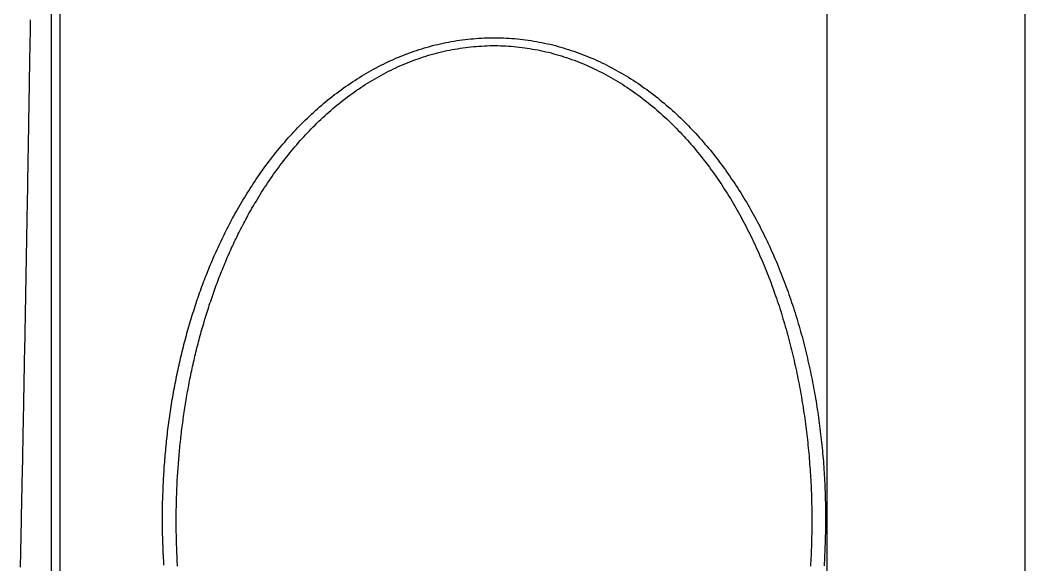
# Model space of a CAD drawing. Header units: millimetres. Extents: x 2213 to 82676, y 1050 to 28650.
# Drawn here: x 20277.84 to 20289.5, y 10382.1 to 10388.42 of the extents above; entities that cross this region are included whole.
import ezdxf

# ---------------------------------------------------------------- set-up
doc = ezdxf.new("R2010")
doc.units = ezdxf.units.MM
doc.header["$LTSCALE"] = 200
doc.linetypes.add('DASHED', pattern=[0.75, 0.5, -0.25])
doc.layers.add('A-FIX', color=5, linetype='Continuous')

# ---------------------------------------------------------------- blocks, each defined once
blk = doc.blocks.new('A$C657279D5')
at = {"linetype": 'Continuous'}
for p, q in [((-88.065662, 824.45048), (-88.065662, 785.54952)), ((-79.170543, 786.428899), (-79.170543, 823.571101)), ((-79.070842, 786.655766), (-79.070842, 823.344234)), ((-90.362878, 808.305213), (-90.362878, 772.663717))]:
    blk.add_line(p, q, dxfattribs=at)
at = {"linetype": 'DASHED'}
for points in [[(-78.823307, 801.056292), (-78.822307, 801.019292), (-78.822307, 800.983292), (-78.821307, 800.946292), (-78.820307, 800.910292), (-78.820307, 800.874292), (-78.819307, 800.837292), (-78.819307, 800.801292), (-78.818307, 800.764292), (-78.817307, 800.728292), (-78.817307, 800.691292), (-78.816307, 800.655292), (-78.815307, 800.618292), (-78.815307, 800.582292), (-78.814307, 800.545292), (-78.814307, 800.509292), (-78.813307, 800.472292), (-78.812307, 800.436292), (-78.812307, 800.399292), (-78.811307, 800.363292), (-78.811307, 800.326292), (-78.810307, 800.290292), (-78.809307, 800.254292), (-78.809307, 800.217292), (-78.808307, 800.181292), (-78.808307, 800.144292), (-78.807307, 800.108292), (-78.806307, 800.071292), (-78.806307, 800.035292), (-78.805307, 799.998292), (-78.804307, 799.962292), (-78.804307, 799.925292), (-78.803307, 799.889292), (-78.803307, 799.852292), (-78.802307, 799.816292), (-78.801307, 799.779292), (-78.801307, 799.743292), (-78.800307, 799.706292), (-78.799307, 799.670292), (-78.799307, 799.634292), (-78.798307, 799.597292), (-78.798307, 799.561292), (-78.797307, 799.524292), (-78.796307, 799.488292), (-78.796307, 799.451292), (-78.795307, 799.415292), (-78.794307, 799.378292), (-78.794307, 799.342292), (-78.793307, 799.305292), (-78.792307, 799.269292), (-78.792307, 799.232292), (-78.791307, 799.196292), (-78.791307, 799.159292), (-78.790307, 799.123292), (-78.789307, 799.086292), (-78.789307, 799.050292), (-78.788307, 799.013292), (-78.787307, 798.977292), (-78.787307, 798.941292), (-78.786307, 798.904292), (-78.786307, 798.868292), (-78.785307, 798.831292), (-78.784307, 798.795292), (-78.784307, 798.758292), (-78.783307, 798.722292), (-78.782307, 798.685292), (-78.782307, 798.649292), (-78.781307, 798.612292), (-78.780307, 798.576292), (-78.780307, 798.539292), (-78.779307, 798.503292), (-78.778307, 798.466292), (-78.778307, 798.430292), (-78.777307, 798.393292), (-78.776307, 798.357292), (-78.776307, 798.321292), (-78.775307, 798.284292), (-78.775307, 798.248292), (-78.774307, 798.211292), (-78.773307, 798.175292), (-78.773307, 798.138292), (-78.772307, 798.102292), (-78.771307, 798.065292), (-78.771307, 798.029292), (-78.770307, 797.992292), (-78.769307, 797.956292), (-78.769307, 797.919292), (-78.768307, 797.883292), (-78.767307, 797.846292), (-78.767307, 797.810292), (-78.766307, 797.773292), (-78.765307, 797.737292), (-78.765307, 797.701292), (-78.764307, 797.664292), (-78.763307, 797.628292), (-78.763307, 797.591292), (-78.762307, 797.555292), (-78.761307, 797.518292), (-78.761307, 797.482292), (-78.760307, 797.445292), (-78.759307, 797.409292), (-78.759307, 797.372292), (-78.758307, 797.336292), (-78.757307, 797.299292), (-78.757307, 797.263292), (-78.756307, 797.226292), (-78.755307, 797.190292), (-78.754307, 797.153292), (-78.754307, 797.117292), (-78.753307, 797.080292), (-78.752307, 797.044292), (-78.752307, 797.008292), (-78.751307, 796.971292), (-78.750307, 796.935292), (-78.750307, 796.898292), (-78.749307, 796.862292), (-78.748307, 796.825292), (-78.748307, 796.789292), (-78.747307, 796.752292), (-78.746307, 796.716292), (-78.745307, 796.679292), (-78.745307, 796.643292), (-78.744307, 796.606292), (-78.743307, 796.570292), (-78.743307, 796.533292), (-78.742307, 796.497292), (-78.741307, 796.460292), (-78.741307, 796.424292), (-78.740307, 796.388292), (-78.739307, 796.351292), (-78.738307, 796.315292), (-78.738307, 796.278292), (-78.737307, 796.242292), (-78.736307, 796.205292), (-78.736307, 796.169292), (-78.735307, 796.132292), (-78.734307, 796.096292), (-78.733307, 796.059292), (-78.733307, 796.023292), (-78.732307, 795.986292), (-78.731307, 795.950292), (-78.731307, 795.913292), (-78.730307, 795.877292), (-78.729307, 795.841292), (-78.728307, 795.804292), (-78.728307, 795.768292), (-78.727307, 795.731292), (-78.726307, 795.695292), (-78.725307, 795.658292), (-78.725307, 795.622292), (-78.724307, 795.585292), (-78.723307, 795.549292), (-78.722307, 795.512292), (-78.722307, 795.476292), (-78.721307, 795.439292), (-78.720307, 795.403292), (-78.719307, 795.366292), (-78.719307, 795.330292), (-78.718307, 795.293292), (-78.717307, 795.257292), (-78.716307, 795.221292), (-78.716307, 795.184292), (-78.715307, 795.148292), (-78.714307, 795.111292), (-78.713307, 795.075292), (-78.712307, 795.038292), (-78.712307, 795.002292), (-78.711307, 794.965292), (-78.710307, 794.929292), (-78.709307, 794.892292), (-78.709307, 794.856292), (-78.708307, 794.819292), (-78.707307, 794.783292), (-78.706307, 794.746292), (-78.705307, 794.710292)], [(-81.210307, 798.829292), (-81.226307, 798.856292), (-81.242307, 798.884292), (-81.258307, 798.912292), (-81.274307, 798.939292), (-81.290307, 798.966292), (-81.307307, 798.994292), (-81.324307, 799.021292), (-81.340307, 799.048292), (-81.357307, 799.075292), (-81.375307, 799.102292), (-81.392307, 799.129292), (-81.409307, 799.155292), (-81.427307, 799.182292), (-81.445307, 799.208292), (-81.463307, 799.235292), (-81.481307, 799.261292), (-81.499307, 799.287292), (-81.518307, 799.313292), (-81.537307, 799.339292), (-81.556307, 799.365292), (-81.575307, 799.390292), (-81.594307, 799.416292), (-81.613307, 799.441292), (-81.633307, 799.466292), (-81.653307, 799.491292), (-81.672307, 799.516292), (-81.693307, 799.541292), (-81.713307, 799.566292), (-81.733307, 799.590292), (-81.754307, 799.615292), (-81.775307, 799.639292), (-81.796307, 799.663292), (-81.817307, 799.687292), (-81.838307, 799.710292), (-81.860307, 799.734292), (-81.881307, 799.758292), (-81.903307, 799.781292), (-81.925307, 799.804292), (-81.948307, 799.827292), (-81.970307, 799.850292), (-81.993307, 799.872292), (-82.015307, 799.895292), (-82.038307, 799.917292), (-82.061307, 799.939292), (-82.085307, 799.961292), (-82.108307, 799.982292), (-82.132307, 800.004292), (-82.156307, 800.025292), (-82.180307, 800.046292), (-82.204307, 800.067292), (-82.228307, 800.088292), (-82.253307, 800.108292), (-82.277307, 800.128292), (-82.302307, 800.148292), (-82.327307, 800.168292), (-82.353307, 800.188292), (-82.378307, 800.207292), (-82.404307, 800.226292), (-82.429307, 800.245292), (-82.455307, 800.264292), (-82.481307, 800.282292), (-82.508307, 800.300292), (-82.534307, 800.318292), (-82.561307, 800.336292), (-82.587307, 800.354292), (-82.614307, 800.371292), (-82.641307, 800.388292), (-82.669307, 800.405292), (-82.696307, 800.421292), (-82.724307, 800.437292), (-82.751307, 800.453292), (-82.779307, 800.469292), (-82.807307, 800.484292), (-82.836307, 800.499292), (-82.864307, 800.514292), (-82.892307, 800.529292), (-82.921307, 800.543292), (-82.950307, 800.557292), (-82.979307, 800.571292), (-83.008307, 800.584292), (-83.037307, 800.597292), (-83.066307, 800.610292), (-83.096307, 800.622292), (-83.125307, 800.635292), (-83.155307, 800.647292), (-83.185307, 800.658292), (-83.215307, 800.669292), (-83.245307, 800.680292), (-83.275307, 800.691292), (-83.305307, 800.701292), (-83.336307, 800.711292), (-83.366307, 800.721292), (-83.397307, 800.730292), (-83.428307, 800.739292), (-83.458307, 800.747292), (-83.489307, 800.756292), (-83.520307, 800.764292), (-83.552307, 800.771292), (-83.583307, 800.778292), (-83.614307, 800.785292), (-83.645307, 800.792292), (-83.677307, 800.798292), (-83.708307, 800.804292), (-83.740307, 800.809292), (-83.772307, 800.814292), (-83.803307, 800.819292), (-83.835307, 800.823292), (-83.867307, 800.827292), (-83.899307, 800.831292), (-83.931307, 800.834292), (-83.962307, 800.837292), (-83.994307, 800.840292), (-84.026307, 800.842292), (-84.058307, 800.844292), (-84.090307, 800.846292), (-84.122307, 800.847292), (-84.154307, 800.847292), (-84.186307, 800.848292), (-84.218307, 800.848292), (-84.250307, 800.848292), (-84.282307, 800.847292), (-84.314307, 800.846292), (-84.346307, 800.844292), (-84.378307, 800.843292), (-84.410307, 800.840292), (-84.442307, 800.838292), (-84.474307, 800.835292), (-84.506307, 800.832292), (-84.538307, 800.828292), (-84.570307, 800.824292), (-84.601307, 800.820292), (-84.633307, 800.815292), (-84.664307, 800.810292), (-84.696307, 800.804292), (-84.727307, 800.798292), (-84.759307, 800.792292), (-84.790307, 800.786292), (-84.822307, 800.779292), (-84.853307, 800.772292), (-84.884307, 800.764292), (-84.915307, 800.756292), (-84.946307, 800.748292), (-84.977307, 800.739292), (-85.007307, 800.730292), (-85.038307, 800.721292), (-85.069307, 800.711292), (-85.099307, 800.701292), (-85.129307, 800.691292), (-85.160307, 800.681292), (-85.190307, 800.670292), (-85.220307, 800.659292), (-85.250307, 800.647292), (-85.279307, 800.635292), (-85.309307, 800.623292), (-85.339307, 800.611292), (-85.368307, 800.598292), (-85.397307, 800.585292), (-85.426307, 800.572292), (-85.455307, 800.558292), (-85.484307, 800.544292), (-85.513307, 800.530292), (-85.541307, 800.515292), (-85.569307, 800.500292), (-85.598307, 800.485292), (-85.626307, 800.470292), (-85.653307, 800.454292), (-85.681307, 800.438292), (-85.709307, 800.422292), (-85.736307, 800.406292), (-85.763307, 800.389292), (-85.790307, 800.372292), (-85.817307, 800.355292), (-85.844307, 800.337292), (-85.871307, 800.320292), (-85.897307, 800.302292), (-85.923307, 800.283292), (-85.950307, 800.265292), (-85.976307, 800.246292), (-86.001307, 800.227292), (-86.027307, 800.208292), (-86.052307, 800.189292), (-86.078307, 800.169292), (-86.103307, 800.150292), (-86.128307, 800.129292), (-86.152307, 800.109292), (-86.177307, 800.089292), (-86.201307, 800.068292), (-86.225307, 800.047292), (-86.249307, 800.026292), (-86.273307, 800.005292), (-86.297307, 799.984292), (-86.320307, 799.962292), (-86.344307, 799.940292), (-86.367307, 799.918292), (-86.390307, 799.896292), (-86.413307, 799.874292), (-86.435307, 799.851292), (-86.458307, 799.828292), (-86.480307, 799.805292), (-86.502307, 799.782292), (-86.524307, 799.759292), (-86.545307, 799.736292), (-86.567307, 799.712292), (-86.588307, 799.688292), (-86.609307, 799.664292), (-86.630307, 799.640292), (-86.651307, 799.616292), (-86.672307, 799.592292), (-86.692307, 799.567292), (-86.713307, 799.543292), (-86.733307, 799.518292), (-86.753307, 799.493292), (-86.772307, 799.468292), (-86.792307, 799.443292), (-86.811307, 799.417292), (-86.831307, 799.392292), (-86.850307, 799.366292), (-86.869307, 799.341292), (-86.887307, 799.315292), (-86.906307, 799.289292), (-86.924307, 799.263292), (-86.942307, 799.237292), (-86.960307, 799.210292), (-86.978307, 799.184292), (-86.996307, 799.157292), (-87.013307, 799.131292), (-87.031307, 799.104292), (-87.048307, 799.077292), (-87.065307, 799.050292), (-87.082307, 799.023292), (-87.098307, 798.996292), (-87.115307, 798.968292), (-87.131307, 798.941292), (-87.148307, 798.914292), (-87.164307, 798.886292), (-87.179307, 798.858292), (-87.195307, 798.831292), (-87.211307, 798.803292), (-87.226307, 798.775292), (-87.241307, 798.747292), (-87.256307, 798.719292), (-87.271307, 798.690292), (-87.286307, 798.662292), (-87.300307, 798.634292), (-87.315307, 798.605292), (-87.329307, 798.577292), (-87.343307, 798.548292), (-87.357307, 798.519292), (-87.371307, 798.491292), (-87.384307, 798.462292), (-87.398307, 798.433292), (-87.411307, 798.404292), (-87.424307, 798.375292), (-87.437307, 798.346292), (-87.450307, 798.317292), (-87.463307, 798.287292), (-87.476307, 798.258292), (-87.488307, 798.229292), (-87.500307, 798.199292), (-87.512307, 798.170292), (-87.524307, 798.140292), (-87.536307, 798.110292), (-87.548307, 798.081292), (-87.559307, 798.051292), (-87.571307, 798.021292), (-87.582307, 797.991292), (-87.593307, 797.961292), (-87.604307, 797.931292), (-87.615307, 797.901292), (-87.625307, 797.871292), (-87.636307, 797.841292), (-87.646307, 797.811292), (-87.656307, 797.780292), (-87.667307, 797.750292), (-87.676307, 797.720292), (-87.686307, 797.689292), (-87.696307, 797.659292), (-87.705307, 797.628292), (-87.715307, 797.598292), (-87.724307, 797.567292), (-87.733307, 797.537292), (-87.742307, 797.506292), (-87.751307, 797.475292), (-87.760307, 797.444292), (-87.768307, 797.414292), (-87.777307, 797.383292), (-87.785307, 797.352292), (-87.793307, 797.321292), (-87.801307, 797.290292), (-87.809307, 797.259292), (-87.817307, 797.228292), (-87.824307, 797.197292), (-87.832307, 797.166292), (-87.839307, 797.135292), (-87.846307, 797.104292), (-87.853307, 797.072292), (-87.860307, 797.041292), (-87.867307, 797.010292), (-87.874307, 796.979292), (-87.880307, 796.947292), (-87.887307, 796.916292), (-87.893307, 796.885292), (-87.899307, 796.853292), (-87.905307, 796.822292), (-87.911307, 796.791292), (-87.917307, 796.759292), (-87.923307, 796.728292), (-87.928307, 796.696292), (-87.934307, 796.665292), (-87.939307, 796.633292), (-87.944307, 796.602292), (-87.949307, 796.570292), (-87.954307, 796.539292), (-87.959307, 796.507292), (-87.963307, 796.475292), (-87.968307, 796.444292), (-87.972307, 796.412292), (-87.977307, 796.380292), (-87.981307, 796.349292), (-87.985307, 796.317292), (-87.989307, 796.285292), (-87.992307, 796.254292), (-87.996307, 796.222292), (-88.000307, 796.190292), (-88.003307, 796.159292), (-88.006307, 796.127292), (-88.010307, 796.095292), (-88.013307, 796.063292), (-88.016307, 796.032292), (-88.018307, 796.000292), (-88.021307, 795.968292), (-88.024307, 795.936292), (-88.026307, 795.904292), (-88.028307, 795.873292), (-88.031307, 795.841292), (-88.033307, 795.809292), (-88.035307, 795.777292), (-88.036307, 795.745292), (-88.038307, 795.713292), (-88.040307, 795.681292), (-88.041307, 795.650292), (-88.043307, 795.618292), (-88.044307, 795.586292), (-88.045307, 795.554292), (-88.046307, 795.522292), (-88.047307, 795.490292), (-88.048307, 795.458292), (-88.048307, 795.426292), (-88.049307, 795.394292), (-88.049307, 795.363292), (-88.049307, 795.331292), (-88.049307, 795.299292), (-88.050307, 795.267292), (-88.049307, 795.235292), (-88.049307, 795.203292), (-88.049307, 795.171292), (-88.049307, 795.139292), (-88.048307, 795.107292), (-88.047307, 795.076292), (-88.047307, 795.044292), (-88.046307, 795.012292), (-88.045307, 794.980292), (-88.043307, 794.948292), (-88.042307, 794.916292), (-88.041307, 794.884292), (-88.039307, 794.852292), (-88.038307, 794.821292), (-88.036307, 794.789292), (-88.034307, 794.757292), (-88.032307, 794.725292)], [(-81.334307, 798.762292), (-81.349307, 798.789292), (-81.364307, 798.817292), (-81.380307, 798.844292), (-81.395307, 798.871292), (-81.411307, 798.898292), (-81.426307, 798.924292), (-81.442307, 798.951292), (-81.458307, 798.978292), (-81.475307, 799.004292), (-81.491307, 799.031292), (-81.507307, 799.057292), (-81.524307, 799.084292), (-81.541307, 799.110292), (-81.558307, 799.136292), (-81.575307, 799.162292), (-81.593307, 799.188292), (-81.610307, 799.213292), (-81.628307, 799.239292), (-81.646307, 799.265292), (-81.664307, 799.290292), (-81.682307, 799.315292), (-81.701307, 799.340292), (-81.719307, 799.365292), (-81.738307, 799.390292), (-81.757307, 799.415292), (-81.776307, 799.440292), (-81.795307, 799.464292), (-81.815307, 799.488292), (-81.834307, 799.513292), (-81.854307, 799.537292), (-81.874307, 799.561292), (-81.894307, 799.585292), (-81.914307, 799.608292), (-81.935307, 799.632292), (-81.955307, 799.655292), (-81.976307, 799.678292), (-81.997307, 799.701292), (-82.018307, 799.724292), (-82.040307, 799.747292), (-82.061307, 799.769292), (-82.083307, 799.792292), (-82.105307, 799.814292), (-82.127307, 799.836292), (-82.149307, 799.858292), (-82.172307, 799.880292), (-82.194307, 799.901292), (-82.217307, 799.922292), (-82.240307, 799.943292), (-82.263307, 799.964292), (-82.286307, 799.985292), (-82.310307, 800.006292), (-82.334307, 800.026292), (-82.357307, 800.046292), (-82.381307, 800.066292), (-82.406307, 800.086292), (-82.430307, 800.105292), (-82.454307, 800.124292), (-82.479307, 800.143292), (-82.504307, 800.162292), (-82.529307, 800.181292), (-82.554307, 800.199292), (-82.580307, 800.217292), (-82.605307, 800.235292), (-82.631307, 800.253292), (-82.657307, 800.270292), (-82.683307, 800.287292), (-82.709307, 800.304292), (-82.736307, 800.321292), (-82.762307, 800.337292), (-82.789307, 800.353292), (-82.816307, 800.369292), (-82.843307, 800.385292), (-82.870307, 800.400292), (-82.898307, 800.415292), (-82.925307, 800.430292), (-82.953307, 800.444292), (-82.981307, 800.459292), (-83.009307, 800.473292), (-83.037307, 800.486292), (-83.065307, 800.500292), (-83.093307, 800.513292), (-83.122307, 800.525292), (-83.151307, 800.538292), (-83.179307, 800.550292), (-83.208307, 800.562292), (-83.237307, 800.573292), (-83.267307, 800.584292), (-83.296307, 800.595292), (-83.325307, 800.605292), (-83.355307, 800.616292), (-83.385307, 800.625292), (-83.414307, 800.635292), (-83.444307, 800.644292), (-83.474307, 800.653292), (-83.504307, 800.661292), (-83.535307, 800.669292), (-83.565307, 800.677292), (-83.595307, 800.684292), (-83.626307, 800.691292), (-83.656307, 800.698292), (-83.687307, 800.704292), (-83.718307, 800.710292), (-83.749307, 800.716292), (-83.779307, 800.721292), (-83.810307, 800.726292), (-83.841307, 800.731292), (-83.872307, 800.735292), (-83.903307, 800.739292), (-83.935307, 800.742292), (-83.966307, 800.745292), (-83.997307, 800.748292), (-84.028307, 800.750292), (-84.059307, 800.752292), (-84.091307, 800.754292), (-84.122307, 800.755292), (-84.153307, 800.756292), (-84.184307, 800.756292), (-84.216307, 800.756292), (-84.247307, 800.756292), (-84.278307, 800.755292), (-84.310307, 800.754292), (-84.341307, 800.753292), (-84.372307, 800.751292), (-84.403307, 800.749292), (-84.434307, 800.746292), (-84.465307, 800.743292), (-84.497307, 800.740292), (-84.528307, 800.736292), (-84.559307, 800.732292), (-84.589307, 800.728292), (-84.620307, 800.723292), (-84.651307, 800.717292), (-84.682307, 800.712292), (-84.713307, 800.706292), (-84.743307, 800.700292), (-84.774307, 800.693292), (-84.804307, 800.686292), (-84.835307, 800.679292), (-84.865307, 800.671292), (-84.895307, 800.663292), (-84.925307, 800.654292), (-84.955307, 800.646292), (-84.985307, 800.637292), (-85.015307, 800.627292), (-85.045307, 800.617292), (-85.074307, 800.607292), (-85.104307, 800.597292), (-85.133307, 800.586292), (-85.163307, 800.575292), (-85.192307, 800.564292), (-85.221307, 800.552292), (-85.250307, 800.540292), (-85.278307, 800.528292), (-85.307307, 800.515292), (-85.335307, 800.502292), (-85.364307, 800.489292), (-85.392307, 800.475292), (-85.420307, 800.462292), (-85.448307, 800.448292), (-85.476307, 800.433292), (-85.503307, 800.418292), (-85.531307, 800.403292), (-85.558307, 800.388292), (-85.585307, 800.373292), (-85.612307, 800.357292), (-85.638307, 800.341292), (-85.665307, 800.325292), (-85.692307, 800.308292), (-85.718307, 800.291292), (-85.744307, 800.274292), (-85.770307, 800.257292), (-85.796307, 800.239292), (-85.821307, 800.221292), (-85.847307, 800.203292), (-85.872307, 800.185292), (-85.897307, 800.166292), (-85.922307, 800.148292), (-85.947307, 800.129292), (-85.971307, 800.109292), (-85.996307, 800.090292), (-86.020307, 800.070292), (-86.044307, 800.050292), (-86.068307, 800.030292), (-86.092307, 800.010292), (-86.115307, 799.989292), (-86.138307, 799.969292), (-86.162307, 799.948292), (-86.185307, 799.927292), (-86.207307, 799.906292), (-86.230307, 799.884292), (-86.253307, 799.862292), (-86.275307, 799.841292), (-86.297307, 799.819292), (-86.319307, 799.797292), (-86.341307, 799.774292), (-86.362307, 799.752292), (-86.384307, 799.729292), (-86.405307, 799.706292), (-86.426307, 799.683292), (-86.447307, 799.660292), (-86.467307, 799.637292), (-86.488307, 799.613292), (-86.508307, 799.590292), (-86.528307, 799.566292), (-86.548307, 799.542292), (-86.568307, 799.518292), (-86.588307, 799.494292), (-86.607307, 799.470292), (-86.626307, 799.445292), (-86.646307, 799.420292), (-86.665307, 799.396292), (-86.683307, 799.371292), (-86.702307, 799.346292), (-86.720307, 799.321292), (-86.739307, 799.296292), (-86.757307, 799.270292), (-86.775307, 799.245292), (-86.792307, 799.219292), (-86.810307, 799.193292), (-86.827307, 799.168292), (-86.845307, 799.142292), (-86.862307, 799.116292), (-86.879307, 799.089292), (-86.895307, 799.063292), (-86.912307, 799.037292), (-86.928307, 799.010292), (-86.945307, 798.984292), (-86.961307, 798.957292), (-86.977307, 798.931292), (-86.992307, 798.904292), (-87.008307, 798.877292), (-87.024307, 798.850292), (-87.039307, 798.823292), (-87.054307, 798.795292), (-87.069307, 798.768292), (-87.084307, 798.741292), (-87.098307, 798.713292), (-87.113307, 798.686292), (-87.127307, 798.658292), (-87.142307, 798.630292), (-87.156307, 798.603292), (-87.170307, 798.575292), (-87.183307, 798.547292), (-87.197307, 798.519292), (-87.210307, 798.491292), (-87.224307, 798.463292), (-87.237307, 798.434292), (-87.250307, 798.406292), (-87.263307, 798.378292), (-87.275307, 798.349292), (-87.288307, 798.321292), (-87.300307, 798.292292), (-87.313307, 798.264292), (-87.325307, 798.235292), (-87.337307, 798.206292), (-87.349307, 798.178292), (-87.360307, 798.149292), (-87.372307, 798.120292), (-87.383307, 798.091292), (-87.395307, 798.062292), (-87.406307, 798.033292), (-87.417307, 798.004292), (-87.428307, 797.974292), (-87.438307, 797.945292), (-87.449307, 797.916292), (-87.459307, 797.886292), (-87.470307, 797.857292), (-87.480307, 797.828292), (-87.490307, 797.798292), (-87.500307, 797.769292), (-87.510307, 797.739292), (-87.519307, 797.709292), (-87.529307, 797.680292), (-87.538307, 797.650292), (-87.547307, 797.620292), (-87.556307, 797.590292), (-87.565307, 797.560292), (-87.574307, 797.530292), (-87.583307, 797.500292), (-87.592307, 797.470292), (-87.600307, 797.440292), (-87.608307, 797.410292), (-87.616307, 797.380292), (-87.624307, 797.350292), (-87.632307, 797.320292), (-87.640307, 797.290292), (-87.648307, 797.259292), (-87.655307, 797.229292), (-87.663307, 797.199292), (-87.670307, 797.169292), (-87.677307, 797.138292), (-87.684307, 797.108292), (-87.691307, 797.077292), (-87.698307, 797.047292), (-87.705307, 797.016292), (-87.711307, 796.986292), (-87.718307, 796.955292), (-87.724307, 796.925292), (-87.730307, 796.894292), (-87.736307, 796.864292), (-87.742307, 796.833292), (-87.748307, 796.802292), (-87.754307, 796.772292), (-87.759307, 796.741292), (-87.765307, 796.710292), (-87.770307, 796.679292), (-87.775307, 796.649292), (-87.780307, 796.618292), (-87.785307, 796.587292), (-87.790307, 796.556292), (-87.795307, 796.525292), (-87.799307, 796.495292), (-87.804307, 796.464292), (-87.808307, 796.433292), (-87.813307, 796.402292), (-87.817307, 796.371292), (-87.821307, 796.340292), (-87.825307, 796.309292), (-87.829307, 796.278292), (-87.832307, 796.247292), (-87.836307, 796.216292), (-87.839307, 796.186292), (-87.843307, 796.155292), (-87.846307, 796.124292), (-87.849307, 796.093292), (-87.852307, 796.062292), (-87.855307, 796.031292), (-87.858307, 796.000292), (-87.860307, 795.968292), (-87.863307, 795.937292), (-87.865307, 795.906292), (-87.868307, 795.875292), (-87.870307, 795.844292), (-87.872307, 795.813292), (-87.874307, 795.782292), (-87.876307, 795.751292), (-87.878307, 795.720292), (-87.879307, 795.689292), (-87.881307, 795.658292), (-87.882307, 795.627292), (-87.884307, 795.595292), (-87.885307, 795.564292), (-87.886307, 795.533292), (-87.887307, 795.502292), (-87.888307, 795.471292), (-87.888307, 795.440292), (-87.889307, 795.409292), (-87.889307, 795.378292), (-87.890307, 795.346292), (-87.890307, 795.315292), (-87.890307, 795.284292), (-87.890307, 795.253292), (-87.890307, 795.222292), (-87.890307, 795.191292), (-87.890307, 795.160292), (-87.890307, 795.129292), (-87.889307, 795.097292), (-87.888307, 795.066292), (-87.888307, 795.035292), (-87.887307, 795.004292), (-87.886307, 794.973292), (-87.885307, 794.942292), (-87.884307, 794.911292), (-87.883307, 794.880292), (-87.881307, 794.848292), (-87.880307, 794.817292), (-87.878307, 794.786292), (-87.876307, 794.755292), (-87.875307, 794.724292)], [(-80.374307, 794.735292), (-80.372307, 794.762292), (-80.371307, 794.789292), (-80.369307, 794.816292), (-80.368307, 794.843292), (-80.366307, 794.870292), (-80.365307, 794.898292), (-80.364307, 794.925292), (-80.363307, 794.952292), (-80.362307, 794.979292), (-80.361307, 795.006292), (-80.360307, 795.033292), (-80.360307, 795.060292), (-80.359307, 795.087292), (-80.359307, 795.114292), (-80.358307, 795.142292), (-80.358307, 795.169292), (-80.357307, 795.196292), (-80.357307, 795.223292), (-80.357307, 795.250292), (-80.357307, 795.277292), (-80.357307, 795.304292), (-80.357307, 795.332292), (-80.358307, 795.359292), (-80.358307, 795.386292), (-80.358307, 795.413292), (-80.359307, 795.440292), (-80.359307, 795.467292), (-80.360307, 795.494292), (-80.361307, 795.521292), (-80.362307, 795.549292), (-80.363307, 795.576292), (-80.364307, 795.603292), (-80.365307, 795.630292), (-80.366307, 795.657292), (-80.367307, 795.684292), (-80.368307, 795.711292), (-80.370307, 795.738292), (-80.371307, 795.765292), (-80.373307, 795.792292), (-80.375307, 795.819292), (-80.377307, 795.847292), (-80.378307, 795.874292), (-80.380307, 795.901292), (-80.383307, 795.928292), (-80.385307, 795.955292), (-80.387307, 795.982292), (-80.389307, 796.009292), (-80.392307, 796.036292), (-80.394307, 796.063292), (-80.397307, 796.090292), (-80.399307, 796.117292), (-80.402307, 796.144292), (-80.405307, 796.171292), (-80.408307, 796.198292), (-80.411307, 796.225292), (-80.414307, 796.252292), (-80.417307, 796.279292), (-80.420307, 796.306292), (-80.424307, 796.333292), (-80.427307, 796.359292), (-80.431307, 796.386292), (-80.435307, 796.413292), (-80.438307, 796.440292), (-80.442307, 796.467292), (-80.446307, 796.494292), (-80.450307, 796.521292), (-80.454307, 796.547292), (-80.458307, 796.574292), (-80.463307, 796.601292), (-80.467307, 796.628292), (-80.471307, 796.655292), (-80.476307, 796.681292), (-80.480307, 796.708292), (-80.485307, 796.735292), (-80.490307, 796.761292), (-80.495307, 796.788292), (-80.500307, 796.815292), (-80.505307, 796.841292), (-80.510307, 796.868292), (-80.515307, 796.895292), (-80.521307, 796.921292), (-80.526307, 796.948292), (-80.532307, 796.974292), (-80.538307, 797.001292), (-80.543307, 797.028292), (-80.549307, 797.054292), (-80.555307, 797.080292), (-80.561307, 797.107292), (-80.567307, 797.133292), (-80.573307, 797.160292), (-80.580307, 797.186292), (-80.586307, 797.213292), (-80.593307, 797.239292), (-80.599307, 797.265292), (-80.606307, 797.291292), (-80.613307, 797.318292), (-80.620307, 797.344292), (-80.627307, 797.370292), (-80.634307, 797.396292), (-80.641307, 797.423292), (-80.648307, 797.449292), (-80.656307, 797.475292), (-80.663307, 797.501292), (-80.671307, 797.527292), (-80.679307, 797.553292), (-80.686307, 797.579292), (-80.694307, 797.605292), (-80.702307, 797.631292), (-80.710307, 797.657292), (-80.719307, 797.683292), (-80.727307, 797.709292), (-80.735307, 797.735292), (-80.744307, 797.760292), (-80.752307, 797.786292), (-80.761307, 797.812292), (-80.770307, 797.838292), (-80.779307, 797.863292), (-80.788307, 797.889292), (-80.797307, 797.915292), (-80.806307, 797.940292), (-80.815307, 797.966292), (-80.825307, 797.991292), (-80.834307, 798.017292), (-80.844307, 798.042292), (-80.854307, 798.067292), (-80.864307, 798.093292), (-80.874307, 798.118292), (-80.884307, 798.143292), (-80.894307, 798.168292), (-80.904307, 798.193292), (-80.915307, 798.219292), (-80.925307, 798.244292), (-80.936307, 798.269292), (-80.946307, 798.294292), (-80.957307, 798.318292), (-80.968307, 798.343292), (-80.979307, 798.368292), (-80.990307, 798.393292), (-81.002307, 798.418292), (-81.013307, 798.442292), (-81.025307, 798.467292), (-81.036307, 798.491292), (-81.048307, 798.516292), (-81.060307, 798.540292), (-81.072307, 798.565292), (-81.084307, 798.589292), (-81.096307, 798.613292), (-81.108307, 798.637292), (-81.121307, 798.662292), (-81.133307, 798.686292), (-81.146307, 798.710292), (-81.158307, 798.734292), (-81.171307, 798.757292), (-81.184307, 798.781292), (-81.197307, 798.805292), (-81.210307, 798.829292)], [(-80.532307, 794.721292), (-80.531307, 794.746292), (-80.529307, 794.770292), (-80.528307, 794.795292), (-80.527307, 794.819292), (-80.526307, 794.844292), (-80.525307, 794.868292), (-80.523307, 794.893292), (-80.523307, 794.917292), (-80.522307, 794.942292), (-80.521307, 794.966292), (-80.520307, 794.991292), (-80.519307, 795.015292), (-80.519307, 795.040292), (-80.518307, 795.064292), (-80.518307, 795.089292), (-80.517307, 795.113292), (-80.517307, 795.138292), (-80.517307, 795.163292), (-80.516307, 795.187292), (-80.516307, 795.212292), (-80.516307, 795.236292), (-80.516307, 795.261292), (-80.516307, 795.285292), (-80.516307, 795.310292), (-80.517307, 795.334292), (-80.517307, 795.359292), (-80.517307, 795.383292), (-80.518307, 795.408292), (-80.518307, 795.432292), (-80.519307, 795.457292), (-80.519307, 795.481292), (-80.520307, 795.506292), (-80.521307, 795.530292), (-80.522307, 795.555292), (-80.523307, 795.579292), (-80.524307, 795.604292), (-80.525307, 795.629292), (-80.526307, 795.653292), (-80.527307, 795.678292), (-80.528307, 795.702292), (-80.529307, 795.727292), (-80.531307, 795.751292), (-80.532307, 795.775292), (-80.534307, 795.800292), (-80.535307, 795.824292), (-80.537307, 795.849292), (-80.539307, 795.873292), (-80.541307, 795.898292), (-80.543307, 795.922292), (-80.545307, 795.947292), (-80.547307, 795.971292), (-80.549307, 795.996292), (-80.551307, 796.020292), (-80.553307, 796.044292), (-80.555307, 796.069292), (-80.558307, 796.093292), (-80.560307, 796.118292), (-80.563307, 796.142292), (-80.565307, 796.167292), (-80.568307, 796.191292), (-80.571307, 796.215292), (-80.573307, 796.240292), (-80.576307, 796.264292), (-80.579307, 796.288292), (-80.582307, 796.313292), (-80.585307, 796.337292), (-80.589307, 796.361292), (-80.592307, 796.386292), (-80.595307, 796.410292), (-80.598307, 796.434292), (-80.602307, 796.459292), (-80.605307, 796.483292), (-80.609307, 796.507292), (-80.613307, 796.531292), (-80.616307, 796.556292), (-80.620307, 796.580292), (-80.624307, 796.604292), (-80.628307, 796.628292), (-80.632307, 796.652292), (-80.636307, 796.677292), (-80.640307, 796.701292), (-80.645307, 796.725292), (-80.649307, 796.749292), (-80.653307, 796.773292), (-80.658307, 796.797292), (-80.662307, 796.821292), (-80.667307, 796.846292), (-80.672307, 796.870292), (-80.676307, 796.894292), (-80.681307, 796.918292), (-80.686307, 796.942292), (-80.691307, 796.966292), (-80.696307, 796.990292), (-80.701307, 797.014292), (-80.707307, 797.038292), (-80.712307, 797.062292), (-80.717307, 797.086292), (-80.723307, 797.110292), (-80.728307, 797.133292), (-80.734307, 797.157292), (-80.740307, 797.181292), (-80.745307, 797.205292), (-80.751307, 797.229292), (-80.757307, 797.253292), (-80.763307, 797.276292), (-80.769307, 797.300292), (-80.775307, 797.324292), (-80.782307, 797.348292), (-80.788307, 797.371292), (-80.794307, 797.395292), (-80.801307, 797.419292), (-80.807307, 797.442292), (-80.814307, 797.466292), (-80.821307, 797.490292), (-80.828307, 797.513292), (-80.835307, 797.537292), (-80.842307, 797.560292), (-80.849307, 797.584292), (-80.856307, 797.607292), (-80.863307, 797.631292), (-80.870307, 797.654292), (-80.878307, 797.678292), (-80.885307, 797.701292), (-80.893307, 797.725292), (-80.900307, 797.748292), (-80.908307, 797.771292), (-80.916307, 797.795292), (-80.924307, 797.818292), (-80.932307, 797.841292), (-80.940307, 797.864292), (-80.948307, 797.887292), (-80.956307, 797.911292), (-80.964307, 797.934292), (-80.973307, 797.957292), (-80.981307, 797.980292), (-80.990307, 798.003292), (-80.998307, 798.026292), (-81.007307, 798.049292), (-81.016307, 798.072292), (-81.025307, 798.095292), (-81.034307, 798.118292), (-81.043307, 798.140292), (-81.052307, 798.163292), (-81.061307, 798.186292), (-81.071307, 798.209292), (-81.080307, 798.231292), (-81.090307, 798.254292), (-81.099307, 798.276292), (-81.109307, 798.299292), (-81.119307, 798.322292), (-81.129307, 798.344292), (-81.139307, 798.366292), (-81.149307, 798.389292), (-81.159307, 798.411292), (-81.169307, 798.433292), (-81.180307, 798.456292), (-81.190307, 798.478292), (-81.201307, 798.500292), (-81.211307, 798.522292), (-81.222307, 798.544292), (-81.233307, 798.566292), (-81.244307, 798.588292), (-81.255307, 798.610292), (-81.266307, 798.632292), (-81.277307, 798.654292), (-81.288307, 798.676292), (-81.300307, 798.697292), (-81.311307, 798.719292), (-81.323307, 798.741292), (-81.334307, 798.762292)]]:
    blk.add_lwpolyline(points, dxfattribs=at)

msp = doc.modelspace()

# ---------------------------------------------------------------- block references
at = {"layer": 'A-FIX', "xscale": -1}
msp.add_blockref('A$C657279D5', (20199.133, 9587.363), dxfattribs=at)

doc.saveas('drawing.dxf')
